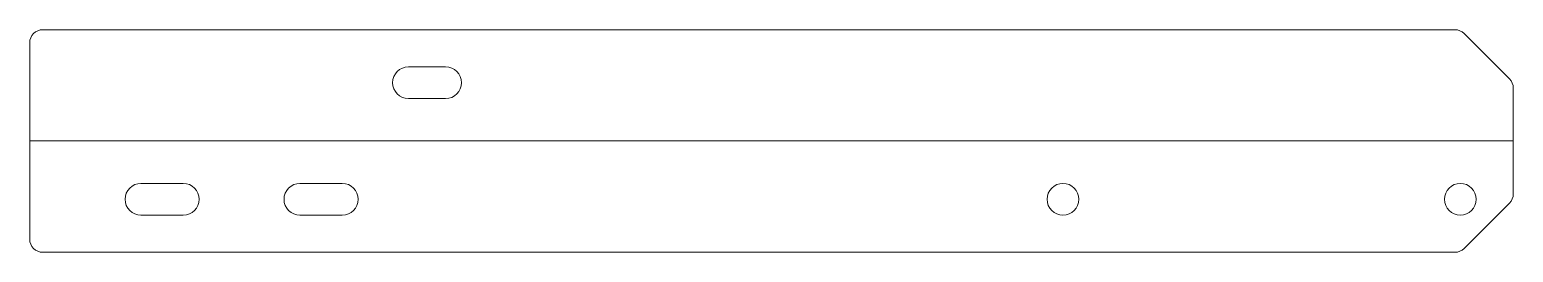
# Model space of a CAD drawing. Header units: millimetres. Extents: x 2065 to 2625, y 1270 to 1354.
import ezdxf
from ezdxf.lldxf.tags import DXFTag

# ---------------------------------------------------------------- set-up
doc = ezdxf.new("R2010")
doc.units = ezdxf.units.MM
doc.layers.add('51', color=7, linetype='Continuous', true_color=0xffffff)
tags = doc.linetypes.add('DASHDOT', pattern=[70, 31, -13, 13, -13]).pattern_tags.tags
tags[10:11] = [DXFTag(74, 4), DXFTag(75, 0), DXFTag(340, '0'), DXFTag(46, 0.0), DXFTag(50, 0.0), DXFTag(44, 0.0), DXFTag(45, 0.0)]
tags[8:9] = [DXFTag(74, 4), DXFTag(75, 0), DXFTag(340, '0'), DXFTag(46, 0.0), DXFTag(50, 0.0), DXFTag(44, 0.0), DXFTag(45, 0.0)]
tags[6:7] = [DXFTag(74, 4), DXFTag(75, 0), DXFTag(340, '0'), DXFTag(46, 0.0), DXFTag(50, 0.0), DXFTag(44, 0.0), DXFTag(45, 0.0)]
tags[4:5] = [DXFTag(74, 4), DXFTag(75, 0), DXFTag(340, '0'), DXFTag(46, 0.0), DXFTag(50, 0.0), DXFTag(44, 0.0), DXFTag(45, 0.0)]

msp = doc.modelspace()

# ---------------------------------------------------------------- linework, layer by layer
at = {"layer": '51', "color": 7, "linetype": 'Continuous', "lineweight": 18}
for p, q in [((2602.79, 1354.29), (2069.86, 1354.29)), ((2623.4, 1335.75), (2606.33, 1352.83)), ((2064.86, 1349.29), (2064.86, 1316.29)), ((2207.86, 1340.29), (2221.86, 1340.29)), ((2207.86, 1328.29), (2221.86, 1328.29)), ((2624.86, 1332.22), (2624.86, 1316.29)), ((2064.86, 1308.33), (2064.86, 1316.29)), ((2624.86, 1316.29), (2624.86, 1308.33)), ((2064.86, 1308.33), (2064.86, 1275.33)), ((2624.86, 1308.33), (2624.86, 1292.4)), ((2106.86, 1296.33), (2122.86, 1296.33)), ((2166.86, 1296.33), (2182.86, 1296.33)), ((2606.33, 1271.79), (2623.4, 1288.86)), ((2106.86, 1284.33), (2122.86, 1284.33)), ((2166.86, 1284.33), (2182.86, 1284.33)), ((2602.79, 1270.33), (2069.86, 1270.33))]:
    msp.add_line(p, q, dxfattribs=at)
at = {"layer": '51', "color": 6, "linetype": 'DASHDOT', "lineweight": 13}
msp.add_line((2624.86, 1312.31), (2064.86, 1312.31), dxfattribs=at)
at = {"layer": '51', "color": 7, "linetype": 'Continuous', "lineweight": 18}
for centre in [(2454.86, 1290.33), (2604.86, 1290.33)]:
    msp.add_circle(centre, 6, dxfattribs=at)
for centre, radius, start, end in [((2069.86, 1349.29), 5, 90, 180), ((2602.79, 1349.29), 5, 45, 90), ((2207.86, 1334.29), 6, 90, 270), ((2221.86, 1334.29), 6, 270, 90), ((2619.86, 1332.22), 5, 0, 45), ((2106.86, 1290.33), 6, 90, 270), ((2122.86, 1290.33), 6, 270, 90), ((2166.86, 1290.33), 6, 90, 270), ((2182.86, 1290.33), 6, 270, 90), ((2619.86, 1292.4), 5, 315, 0), ((2069.86, 1275.33), 5, 180, 270), ((2602.79, 1275.33), 5, 270, 315)]:
    msp.add_arc(centre, radius, start, end, dxfattribs=at)

doc.saveas('drawing.dxf')
